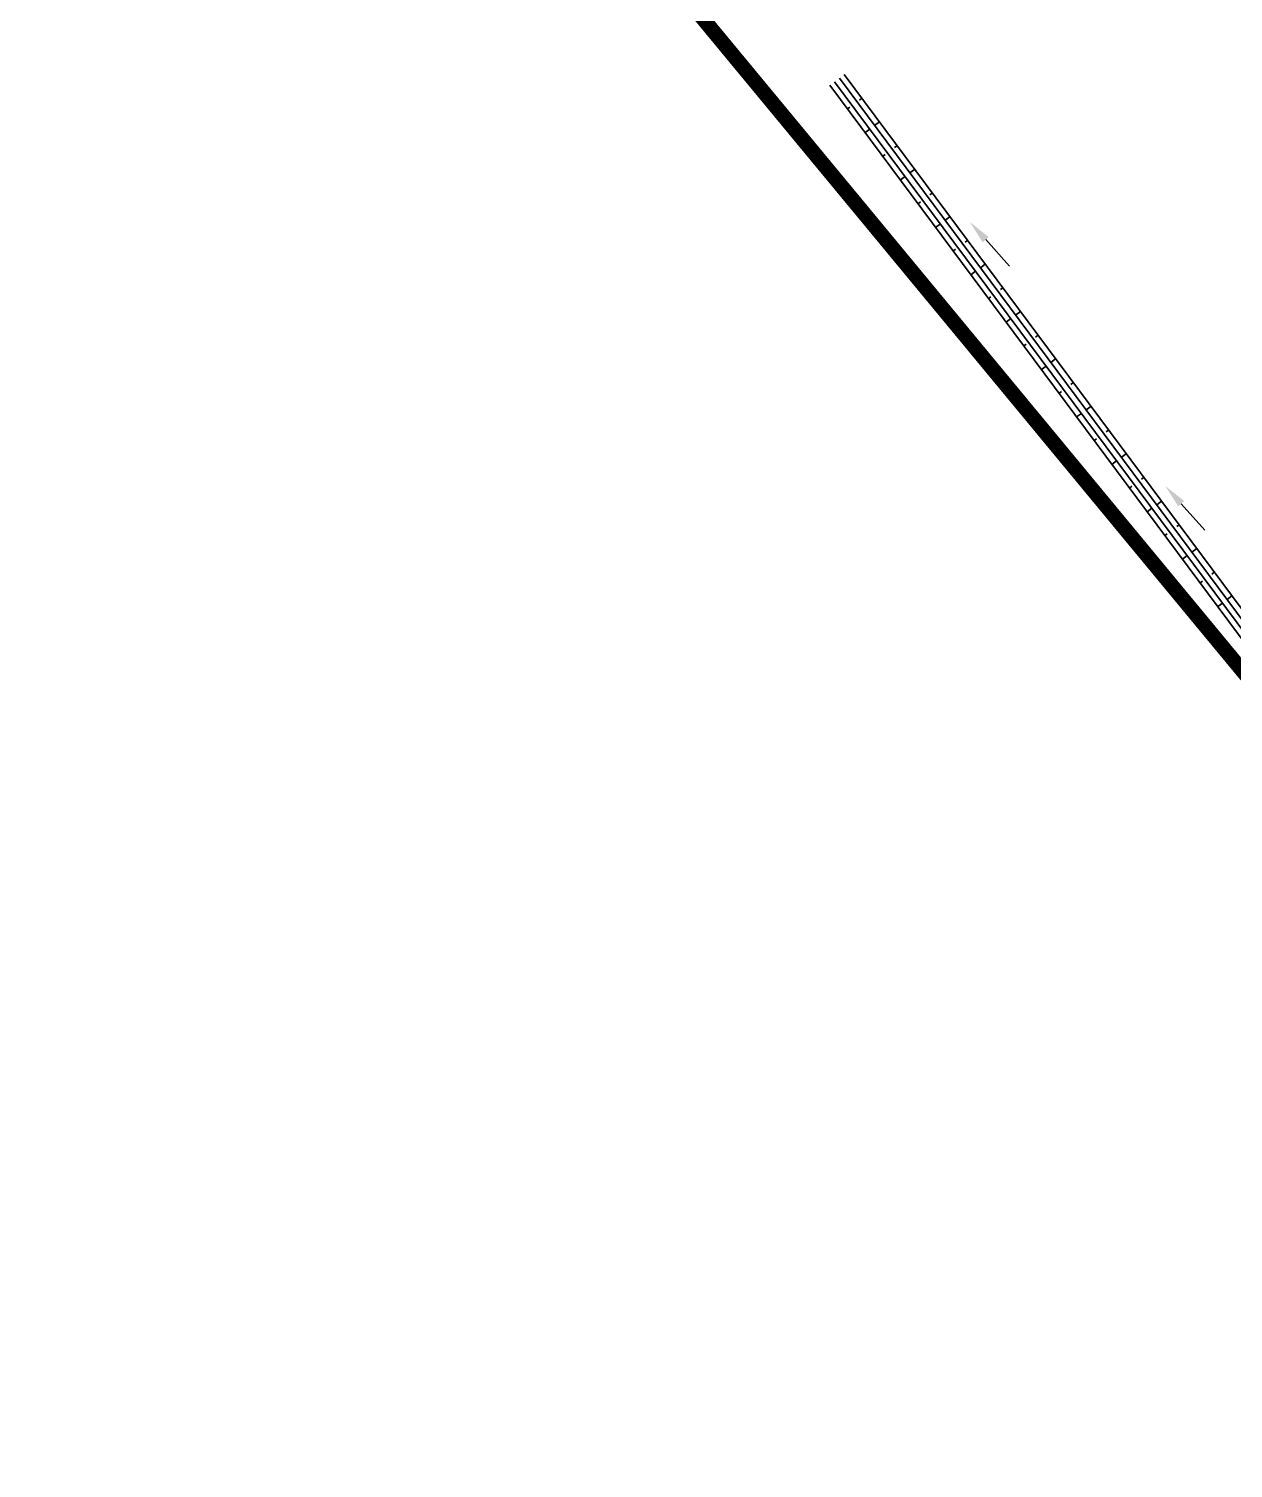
# Model space of a CAD drawing. Header units: millimetres. Extents: x 0 to 285450075, y -3000605 to 8125189010.
# Drawn here: x 6236202.8 to 6236284.1, y 5216769.3 to 5216866.5 of the extents above; entities that cross this region are included whole.
import ezdxf
from ezdxf import colors
from ezdxf.entities.mleader import LeaderData, LeaderLine
from ezdxf.math import Vec2, Vec3

# ---------------------------------------------------------------- set-up
doc = ezdxf.new("R2010")
doc.units = ezdxf.units.MM
doc.set_wipeout_variables(frame=1)
doc.linetypes.add('CENTER', pattern=[50.8, 31.75, -6.35, 6.35, -6.35])
doc.layers.add('!Полоса отвода', color=30, linetype='Continuous')
doc.layers.add('Основное направление 30.05.Ось трассы', color=7, linetype='Continuous')
for name, color, linetype, lineweight in [('1-Бетон', 106, 'Continuous', 35), ('1-Оси', 1, 'CENTER', 20), ('ИС_Выноски', 3, 'Continuous', 18), ('ИС_Мвн', 3, 'Continuous', 18), ('ИС_Размер', 3, 'Continuous', 18)]:
    doc.layers.add(name, color=color, linetype=linetype, lineweight=lineweight)
doc.styles.add('ISOCPEUR', font='isocpeur.ttf', dxfattribs={"width": 0.8, "oblique": 15, "height": 2.5})
doc.linetypes.add('гр.ПОЛЬ.10', pattern='A,6.75,-2,[131,ltypeshp.shx,S=0.75,R=0,X=-0.75,Y=-0.375],-2,6.75,[130,ltypeshp.shx,S=0.75,R=270.000001,X=-8.75,Y=-0.375],0', length=17.5)

# ---------------------------------------------------------------- blocks, each defined once
blk = doc.blocks.new('iyugtyuf')
at = {"layer": 'ИС_Мвн', "color": 146, "linetype": 'ByBlock', "lineweight": -2, "true_color": 0x105689}
blk.add_lwpolyline([(-1600, 0), (-4008, 0)], dxfattribs=at)
at = {"layer": 'ИС_Мвн', "color": 146, "true_color": 0x105689}
blk.add_solid([(-1600, 267), (0, 0), (-1600, -267)], dxfattribs=at)
blk = doc.blocks.new('мост план кальмиус')
at = {"color": 8}
blk.add_wipeout([(-84927, 18748), (-83562, 45128), (-71216, 44489), (-66238, 42098), (-62410, 39358), (-58831, 35769), (-56452, 32504), (-54289, 28370), (-53279, 25638), (-52589, 23031), (-52149, 20452), (-51945, 17984), (-51953, 15404), (-51847, 1713), (16523, 174), (16499, 13750), (48681, 15115), (51950, 15396), (51993, 16603), (52429, 19670), (52763, 20976), (53228, 22376), (53763, 23670), (54928, 25867), (55955, 27386), (57261, 28968), (58369, 30088), (59857, 31352), (61766, 32654), (64399, 33987), (66743, 34802), (68607, 35230), (73006, 35615), (75369, 35737), (80966, 36027), (84021, 36185), (84924, 18748), (81975, 18490), (81924, 17723), (81924, -13317), (85003, -13811), (86426, -28044), (82156, -29131), (72090, -31693), (70682, -31945), (68645, -32063), (67160, -31993), (65457, -31748), (63155, -31122), (61641, -30507), (59831, -29528), (59206, -29119), (57612, -27877), (55950, -26189), (54592, -24362), (53635, -22662), (53329, -22000), (52862, -20805), (52220, -18396), (52133, -16966), (51955, -16166), (50601, -16282), (16894, -17701), (16523, 174), (-51847, 1713), (-51957, -16166), (-51975, -17754), (-52064, -18998), (-52207, -20149), (-52411, -21316), (-52628, -22291), (-52913, -23344), (-53313, -24568), (-53979, -26232), (-54781, -27859), (-55627, -29295), (-56959, -31171), (-57508, -31843), (-57930, -32327), (-58939, -33384), (-60064, -34421), (-61062, -35236), (-61822, -35797), (-62602, -36327), (-63223, -36717), (-63657, -36974), (-64059, -37201), (-65393, -37881), (-66993, -38563), (-68626, -39119), (-70984, -39743), (-72767, -39965), (-74388, -40088), (-88874, -37694), (-84927, -13818), (-82187, -14057), (-81927, -13317), (-81927, 17723), (-81861, 18480)], dxfattribs=at).dxf.layer = '1-Бетон'
for p, q in [((-57288, 42659), (-57252, 43057)), ((-55284, 42676), (-55266, 42875)), ((-57361, 41862), (-57325, 42260)), ((-55376, 41680), (-55357, 41879)), ((-53390, 41498), (-53353, 41896)), ((-53317, 42295), (-53280, 42693)), ((-51313, 42312), (-51295, 42511)), ((-49345, 41931), (-49309, 42329)), ((-47342, 41948), (-47323, 42147)), ((-45374, 41567), (-45338, 41965)), ((-51404, 41316), (-51386, 41515)), ((-49418, 41134), (-49382, 41532)), ((-47433, 40952), (-47415, 41151)), ((-45447, 40770), (-45411, 41168)), ((-43370, 41584), (-43352, 41783)), ((-41403, 41203), (-41366, 41601)), ((-39399, 41220), (-39380, 41419)), ((-37431, 40839), (-37395, 41237)), ((-35427, 40856), (-35409, 41055)), ((-33460, 40475), (-33423, 40873)), ((-43461, 40588), (-43443, 40787)), ((-41476, 40406), (-41439, 40804)), ((-39490, 40224), (-39472, 40423)), ((-37504, 40042), (-37468, 40440)), ((-35519, 39860), (-35500, 40059)), ((-33533, 39678), (-33496, 40077)), ((-31456, 40492), (-31438, 40691)), ((-29488, 40111), (-29452, 40509)), ((-27485, 40128), (-27466, 40327)), ((-25517, 39747), (-25481, 40145)), ((-23513, 39764), (-23495, 39963)), ((-31547, 39496), (-31529, 39695)), ((-29561, 39314), (-29525, 39713)), ((-27576, 39132), (-27558, 39331)), ((-25590, 38950), (-25554, 39349)), ((-23604, 38768), (-23586, 38967)), ((-21619, 38586), (-21582, 38985)), ((-21546, 39383), (-21509, 39781)), ((-19542, 39400), (-19523, 39599)), ((-17574, 39019), (-17538, 39417)), ((-15570, 39036), (-15552, 39235)), ((-19633, 38404), (-19615, 38603)), ((-17647, 38222), (-17611, 38621)), ((-15662, 38040), (-15643, 38240))]:
    blk.add_line(p, q)
for points in [[(-13603, 38655), (-71188, 43932)], [(-13566, 39053), (-71152, 44331)], [(-13676, 37858), (-71261, 43136)], [(-13639, 38257), (-71225, 43534)]]:
    blk.add_lwpolyline(points)
at = {"layer": '1-Бетон', "color": 1}
blk.add_arc((0, 800001), 800001, 266.084716, 273.246619, dxfattribs=at)
at = {"layer": '1-Оси'}
blk.add_arc((0, 800000), 800000, 264.122089, 275.877664, dxfattribs=at)
for p in [(-48835, 40256), (-26753, 38183)]:
    blk.add_blockref('iyugtyuf', p)
blk = doc.blocks.new('_DotBlank')
at = {"color": 0, "linetype": 'ByBlock', "lineweight": -2}
blk.add_line((-0.5, 0), (-1, 0), dxfattribs=at)
blk.add_circle((0, 0), 0.5, dxfattribs=at)

msp = doc.modelspace()

# ---------------------------------------------------------------- linework, layer by layer
at = {"layer": '!Полоса отвода', "color": 30, "linetype": 'гр.ПОЛЬ.10', "true_color": 0xff7f00, "transparency": 33554687, "const_width": 1}
msp.add_lwpolyline([(6235831.711, 5217126.3306), (6235854.2173, 5217113.6468), (6235933.9046, 5217077.1761), (6235929.8447, 5217069.9366), (6235957.8055, 5217052.5577), (6235964.5076, 5217063.135), (6236015.1873, 5217040.7815), (6236051.7119, 5217027.5132), (6236081.4492, 5217021.1147), (6236126.6412, 5217002.1085), (6236205.271, 5216919.2612), (6236295.0394, 5216810.7277), (6236353.2945, 5216728.9344), (6236405.3925, 5216628.9533), (6236433.0013, 5216547.4833), (6236444.8473, 5216481.3814), (6236448.927, 5216411.2943), (6236444.039, 5216301.1185), (6236439.7153, 5216194.5959), (6236448.6625, 5216032.8425)], dxfattribs=at)
at = {"layer": 'ИС_Размер', "linetype": 'Continuous'}
msp.add_circle((6226064.7742, 5217311.3687), 148840.0322, dxfattribs=at)

# ---------------------------------------------------------------- next in the draw order: block references
at = {"layer": '1-Бетон', "xscale": 0.001, "yscale": 0.001, "zscale": 0.001, "rotation": 131.8774809029428}
msp.add_blockref('мост план кальмиус', (6236276.9349, 5216898.8604), dxfattribs=at)

# ---------------------------------------------------------------- next in the draw order: leaders
at = {"layer": 'ИС_Выноски', "color": 3}
ml = msp.add_multileader_mtext('Standard', dxfattribs=at)
ml.set_content('ПК70+50\\P24+3х33+24', color=3, style='ISOCPEUR')
ml.set_leader_properties(color=256, linetype='ByLayer', lineweight=-1)
ml.set_arrow_properties(name='DOTBLANK')
ml.build(insert=Vec2(0, 0))
ml.multileader.update_dxf_attribs({"text_left_attachment_type": 6, "text_right_attachment_type": 6, "dogleg_length": 0.36, "arrow_head_size": 1500, "scale": 25})
ctx = ml.context
ctx.base_point, ctx.scale, ctx.char_height, ctx.arrow_head_size, ctx.landing_gap_size, ctx.plane_origin, ctx.plane_x_axis, ctx.plane_y_axis = Vec3(6236691.2056, 5217349.7238), 25, 125, 1500, 2.25, Vec3(6242724.0352, 5214845.6196), Vec3(1, 0.0000115), Vec3(-0.0000115, 1)
ctx.left_attachment, ctx.right_attachment, ctx.text_align_type = 6, 6, 1
notes = []
notes.append((ctx, [(0, (1, 1, 0), (6236671.0754, 5217349.7235), (1, 0.0000115), 20.1302, [(1, [(6236451.887, 5217068.3139)], 0, [])])]))
ctx.mtext.insert, ctx.mtext.text_direction, ctx.mtext.rotation, ctx.mtext.width, ctx.mtext.alignment, ctx.mtext.flow_direction = Vec3(6237088.6703, 5217499.7283), Vec3(1, 0.0000115), 0.0000115, 857.209003, 2, 5
ctx.mtext.has_bg_fill, ctx.mtext.bg_color, ctx.mtext.bg_scale_factor, ctx.mtext.bg_transparency, ctx.mtext.use_window_bg_color = 1, -1027028792, 1.5, 0, 1
for ctx, leaders in notes:
    for number, flags, end, landing, length, lines in leaders:
        leader = LeaderData()
        leader.index, (leader.has_last_leader_line, leader.has_dogleg_vector, leader.attachment_direction) = number, flags
        leader.last_leader_point, leader.dogleg_vector, leader.dogleg_length = Vec3(end), Vec3(landing), length
        for number, points, colour, breaks in lines:
            line = LeaderLine()
            line.index, line.vertices, line.color, line.breaks = number, Vec3.list(points), colors.encode_raw_color(colour), breaks
            leader.lines.append(line)
        ctx.leaders.append(leader)

# ---------------------------------------------------------------- next in the draw order: linework, layer by layer
at = {"layer": 'Основное направление 30.05.Ось трассы', "color": 1, "lineweight": 40, "true_color": 0xff0000, "flags": 128}
msp.add_lwpolyline([(6236484.5306, 5215168.6635), (6236481.8903, 5216316.6935, 0.0002441), (6236481.8575, 5216329.1934, 0.0007324), (6236481.8003, 5216341.6933, 0.0012207), (6236481.6942, 5216354.1928, 0.001709), (6236481.5149, 5216366.6915, 0.0021973), (6236481.238, 5216379.1884, 0.0026856), (6236480.839, 5216391.682, 0.0031738), (6236480.2937, 5216404.17, 0.0036621), (6236479.5777, 5216416.6494, 0.2782706), (6236007.742, 5217095.1932, 0.0036621), (6235996.2926, 5217100.2089, 0.0031738), (6235984.7756, 5217105.0676, 0.0026856), (6235973.2025, 5217109.791, 0.0021973), (6235961.5837, 5217114.4012, 0.001709), (6235949.9293, 5217118.9205, 0.0012207), (6235938.2486, 5217123.3715, 0.0007324), (6235926.5506, 5217127.7767, 0.0002441), (6235914.844, 5217132.1592), (6235320.4061, 5217354.4691, -0.0193391), (6234250.5061, 5217802.4742), (6233192.5927, 5218294.3631, 0.0310959)], format="xyb", dxfattribs=at)

doc.saveas('drawing.dxf')
